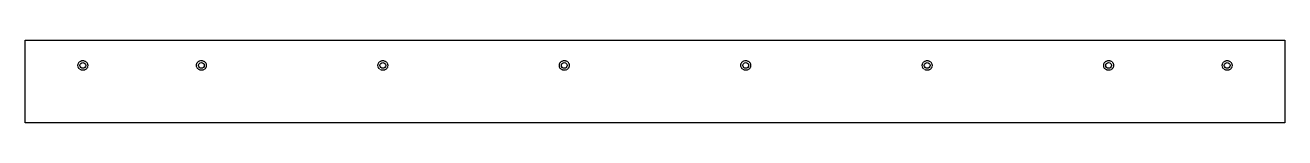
# Model space of a CAD drawing. Header units: millimetres. Extents: x 0 to 4861, y -160 to 160.
import ezdxf

# ---------------------------------------------------------------- set-up
doc = ezdxf.new("R2010")
doc.units = ezdxf.units.MM
doc.header["$LTSCALE"] = 10
doc.linetypes.add('HIDDEN', pattern=[5, 3, -2])
doc.layers.add('BOLTS', color=6, linetype='Continuous')
doc.layers.add('MEMBERS', color=5, linetype='Continuous')

msp = doc.modelspace()

# ---------------------------------------------------------------- linework, layer by layer
at = {"layer": 'BOLTS', "color": 1, "linetype": 'HIDDEN', "ltscale": 0.05}
for centre in [(222.4, 62.3), (679.9, 62.3), (1380.1, 62.3), (2080.2, 62.3), (2780.4, 62.3), (3480.6, 62.3), (4180.7, 62.3), (4638.2, 62.3)]:
    msp.add_circle(centre, 19, dxfattribs=at)
at = {"layer": 'BOLTS', "color": 4, "linetype": 'Continuous'}
for centre in [(222.4, 62.3), (679.9, 62.3), (1380.1, 62.3), (2080.2, 62.3), (2780.4, 62.3), (3480.6, 62.3), (4180.7, 62.3), (4638.2, 62.3)]:
    msp.add_circle(centre, 11, dxfattribs=at)
at = {"layer": 'MEMBERS', "color": 3, "linetype": 'Continuous'}
for p, q in [((0, -160), (0, 160)), ((0, 160), (4860.7, 160)), ((4860.7, 160), (4860.7, -160)), ((4860.7, -160), (0, -160))]:
    msp.add_line(p, q, dxfattribs=at)

doc.saveas('drawing.dxf')
